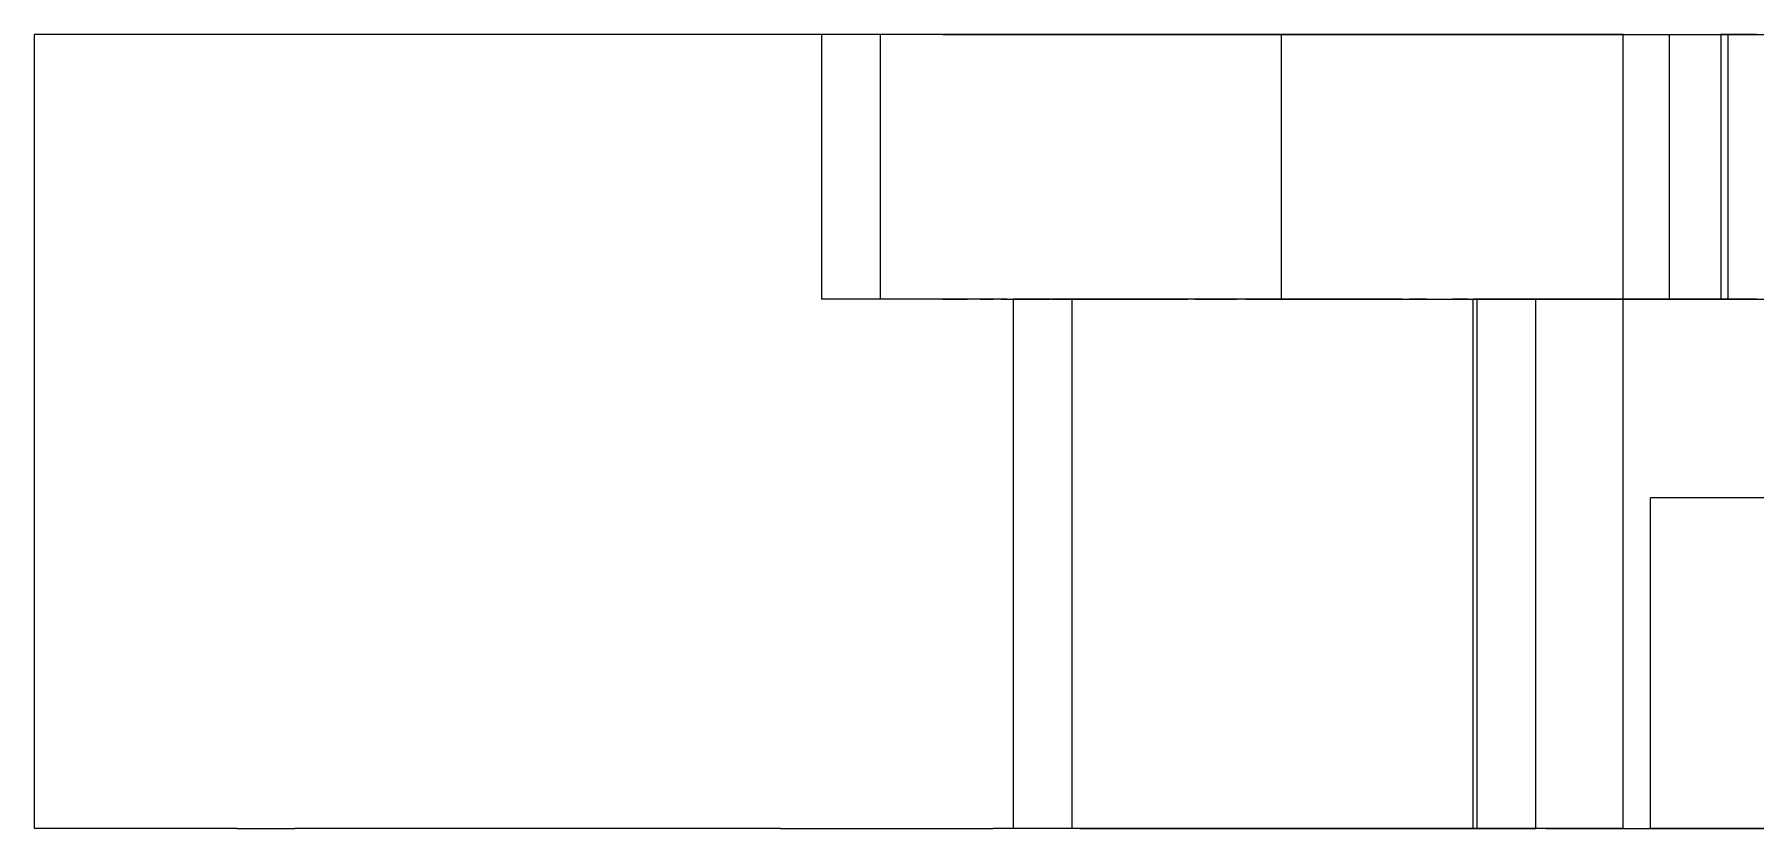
# Model space of a CAD drawing. Header units: millimetres. Extents: x -55 to 176, y -160 to 36.
# Drawn here: x 104.01 to 117, y -130 to -124 of the extents above; entities that cross this region are included whole.
import ezdxf

# ---------------------------------------------------------------- set-up
doc = ezdxf.new("R2010")
doc.units = ezdxf.units.MM
doc.layers.add('YZ', color=7, linetype='Continuous')

msp = doc.modelspace()

# ---------------------------------------------------------------- linework, layer by layer
at = {"layer": 'YZ'}
for p, q in [((104.007, -130), (104.007, -124)), ((104.062, -124), (104.007, -124)), ((104.172, -124), (104.062, -124)), ((104.337, -124), (104.172, -124)), ((104.556, -124), (104.337, -124)), ((104.83, -124), (104.556, -124)), ((105.158, -124), (104.83, -124)), ((105.538, -124), (105.158, -124)), ((105.972, -124), (105.538, -124)), ((106.458, -124), (105.972, -124)), ((106.994, -124), (106.458, -124)), ((107.582, -124), (106.994, -124)), ((108.219, -124), (107.582, -124)), ((108.905, -124), (108.219, -124)), ((109.638, -124), (108.905, -124)), ((110.418, -124), (109.638, -124)), ((109.954, -124), (109.949, -124)), ((109.949, -124), (109.949, -126)), ((109.964, -124), (109.954, -124)), ((109.979, -124), (109.964, -124)), ((109.999, -124), (109.979, -124)), ((110.024, -124), (109.999, -124)), ((110.054, -124), (110.024, -124)), ((110.089, -124), (110.054, -124)), ((110.129, -124), (110.089, -124)), ((110.174, -124), (110.129, -124)), ((110.223, -124), (110.174, -124)), ((110.277, -124), (110.223, -124)), ((110.335, -124), (110.277, -124)), ((110.398, -124), (110.335, -124)), ((110.396, -124), (110.391, -124)), ((110.391, -124), (110.391, -126)), ((110.406, -124), (110.396, -124)), ((110.465, -124), (110.398, -124)), ((110.421, -124), (110.406, -124)), ((111.243, -124), (110.418, -124)), ((110.441, -124), (110.421, -124)), ((110.466, -124), (110.441, -124)), ((110.537, -124), (110.465, -124)), ((110.496, -124), (110.466, -124)), ((110.531, -124), (110.496, -124)), ((110.571, -124), (110.531, -124)), ((110.612, -124), (110.537, -124)), ((110.616, -124), (110.571, -124)), ((110.692, -124), (110.612, -124)), ((110.665, -124), (110.616, -124)), ((110.719, -124), (110.665, -124)), ((110.776, -124), (110.692, -124)), ((110.777, -124), (110.719, -124)), ((110.863, -124), (110.776, -124)), ((110.84, -124), (110.777, -124)), ((110.907, -124), (110.84, -124)), ((110.863, -124), (110.954, -124)), ((110.979, -124), (110.907, -124)), ((110.954, -124), (111.048, -124)), ((111.055, -124), (110.979, -124)), ((111.048, -124), (111.146, -124)), ((111.134, -124), (111.055, -124)), ((111.218, -124), (111.134, -124)), ((111.146, -124), (111.246, -124)), ((111.305, -124), (111.218, -124)), ((112.112, -124), (111.243, -124)), ((111.246, -124), (111.35, -124)), ((111.396, -124), (111.305, -124)), ((111.35, -124), (111.457, -124)), ((111.396, -124), (111.49, -124)), ((111.457, -124), (111.566, -124)), ((111.49, -124), (111.588, -124)), ((111.566, -124), (111.678, -124)), ((111.588, -124), (111.689, -124)), ((111.678, -124), (111.792, -124)), ((111.689, -124), (111.792, -124)), ((111.792, -124), (111.899, -124)), ((111.792, -124), (111.909, -124)), ((111.899, -124), (112.008, -124)), ((111.909, -124), (112.027, -124)), ((112.008, -124), (112.12, -124)), ((112.027, -124), (112.147, -124)), ((113.023, -124), (112.112, -124)), ((112.12, -124), (112.234, -124)), ((112.147, -124), (112.269, -124)), ((112.234, -124), (112.351, -124)), ((112.269, -124), (112.392, -124)), ((112.351, -124), (112.469, -124)), ((112.392, -124), (112.516, -124)), ((112.469, -124), (112.589, -124)), ((112.516, -124), (112.641, -124)), ((112.589, -124), (112.711, -124)), ((112.641, -124), (112.767, -124)), ((112.711, -124), (112.834, -124)), ((112.767, -124), (112.894, -124)), ((112.834, -124), (112.958, -124)), ((112.894, -124), (113.021, -124)), ((112.958, -124), (113.083, -124)), ((113.021, -124), (113.148, -124)), ((113.976, -124), (113.023, -124)), ((113.083, -124), (113.209, -124)), ((113.148, -124), (113.275, -124)), ((113.209, -124), (113.336, -124)), ((113.275, -124), (113.402, -124)), ((113.336, -124), (113.463, -124)), ((113.402, -124), (113.529, -124)), ((113.423, -124), (113.418, -124)), ((113.418, -124), (113.418, -126)), ((113.433, -124), (113.423, -124)), ((113.448, -124), (113.433, -124)), ((113.468, -124), (113.448, -124)), ((113.463, -124), (113.59, -124)), ((113.494, -124), (113.468, -124)), ((113.524, -124), (113.494, -124)), ((113.559, -124), (113.524, -124)), ((113.529, -124), (113.655, -124)), ((113.598, -124), (113.559, -124)), ((113.59, -124), (113.717, -124)), ((113.643, -124), (113.598, -124)), ((113.692, -124), (113.643, -124)), ((113.655, -124), (113.78, -124)), ((113.746, -124), (113.692, -124)), ((113.717, -124), (113.844, -124)), ((113.805, -124), (113.746, -124)), ((113.78, -124), (113.904, -124)), ((113.867, -124), (113.805, -124)), ((113.844, -124), (113.971, -124)), ((113.935, -124), (113.867, -124)), ((113.904, -124), (114.027, -124)), ((114.006, -124), (113.935, -124)), ((113.971, -124), (114.097, -124)), ((114.969, -124), (113.976, -124)), ((114.082, -124), (114.006, -124)), ((114.027, -124), (114.149, -124)), ((114.161, -124), (114.082, -124)), ((114.097, -124), (114.222, -124)), ((114.149, -124), (114.269, -124)), ((114.245, -124), (114.161, -124)), ((114.222, -124), (114.346, -124)), ((114.332, -124), (114.245, -124)), ((114.269, -124), (114.387, -124)), ((114.423, -124), (114.332, -124)), ((114.346, -124), (114.469, -124)), ((114.387, -124), (114.503, -124)), ((114.423, -124), (114.517, -124)), ((114.469, -124), (114.591, -124)), ((114.503, -124), (114.618, -124)), ((114.517, -124), (114.615, -124)), ((114.591, -124), (114.711, -124)), ((114.615, -124), (114.716, -124)), ((114.618, -124), (114.73, -124)), ((114.711, -124), (114.829, -124)), ((114.716, -124), (114.82, -124)), ((114.73, -124), (114.839, -124)), ((114.82, -124), (114.926, -124)), ((114.829, -124), (114.946, -124)), ((114.839, -124), (114.946, -124)), ((114.926, -124), (115.036, -124)), ((114.946, -124), (115.06, -124)), ((114.946, -124), (115.049, -124)), ((116, -124), (114.969, -124)), ((115.036, -124), (115.148, -124)), ((115.049, -124), (115.15, -124)), ((115.06, -124), (115.172, -124)), ((115.148, -124), (115.262, -124)), ((115.15, -124), (115.248, -124)), ((115.172, -124), (115.281, -124)), ((115.248, -124), (115.342, -124)), ((115.262, -124), (115.378, -124)), ((115.281, -124), (115.388, -124)), ((115.433, -124), (115.342, -124)), ((115.378, -124), (115.496, -124)), ((115.388, -124), (115.491, -124)), ((115.433, -124), (115.52, -124)), ((115.491, -124), (115.592, -124)), ((115.496, -124), (115.616, -124)), ((115.52, -124), (115.604, -124)), ((115.592, -124), (115.69, -124)), ((115.604, -124), (115.683, -124)), ((115.616, -124), (115.738, -124)), ((115.683, -124), (115.759, -124)), ((115.69, -124), (115.784, -124)), ((115.738, -124), (115.861, -124)), ((115.759, -124), (115.83, -124)), ((115.784, -124), (115.875, -124)), ((115.83, -124), (115.898, -124)), ((115.861, -124), (115.985, -124)), ((115.875, -124), (115.962, -124)), ((115.898, -124), (115.961, -124)), ((115.961, -124), (116.019, -124)), ((115.962, -124), (116.046, -124)), ((115.985, -124), (116.11, -124)), ((116, -130), (116, -124)), ((116, -124), (164, -124)), ((116.019, -124), (116.073, -124)), ((116.046, -124), (116.126, -124)), ((116.073, -124), (116.122, -124)), ((116.11, -124), (116.236, -124)), ((116.122, -124), (116.167, -124)), ((116.126, -124), (116.201, -124)), ((116.167, -124), (116.207, -124)), ((116.201, -124), (116.273, -124)), ((116.207, -124), (116.242, -124)), ((116.236, -124), (116.363, -124)), ((116.242, -124), (116.272, -124)), ((116.272, -124), (116.297, -124)), ((116.273, -124), (116.34, -124)), ((116.297, -124), (116.317, -124)), ((116.317, -124), (116.332, -124)), ((116.332, -124), (116.342, -124)), ((116.34, -124), (116.403, -124)), ((116.342, -124), (116.347, -124)), ((116.347, -124), (116.347, -126)), ((116.363, -124), (116.49, -124)), ((116.403, -124), (116.461, -124)), ((116.461, -124), (116.515, -124)), ((116.49, -124), (116.617, -124)), ((116.515, -124), (116.564, -124)), ((116.564, -124), (116.609, -124)), ((116.609, -124), (116.649, -124)), ((116.617, -124), (116.745, -124)), ((116.649, -124), (116.684, -124)), ((116.684, -124), (116.714, -124)), ((116.714, -124), (116.739, -124)), ((116.741, -124), (116.736, -124)), ((116.736, -124), (116.736, -126)), ((116.739, -124), (116.759, -124)), ((116.751, -124), (116.741, -124)), ((116.745, -124), (116.872, -124)), ((116.766, -124), (116.751, -124)), ((116.759, -124), (116.774, -124)), ((116.786, -124), (116.766, -124)), ((116.774, -124), (116.784, -124)), ((116.784, -124), (116.789, -124)), ((116.811, -124), (116.786, -124)), ((116.789, -124), (116.789, -126)), ((116.841, -124), (116.811, -124)), ((116.876, -124), (116.841, -124)), ((116.872, -124), (116.998, -124)), ((116.916, -124), (116.876, -124)), ((116.961, -124), (116.916, -124)), ((117.01, -124), (116.961, -124)), ((116.998, -124), (117.124, -124)), ((109.954, -126), (109.949, -126)), ((109.964, -126), (109.954, -126)), ((109.979, -126), (109.964, -126)), ((109.999, -126), (109.979, -126)), ((110.024, -126), (109.999, -126)), ((110.054, -126), (110.024, -126)), ((110.089, -126), (110.054, -126)), ((110.129, -126), (110.089, -126)), ((110.174, -126), (110.129, -126)), ((110.223, -126), (110.174, -126)), ((110.277, -126), (110.223, -126)), ((110.335, -126), (110.277, -126)), ((110.398, -126), (110.335, -126)), ((110.396, -126), (110.391, -126)), ((110.406, -126), (110.396, -126)), ((110.465, -126), (110.398, -126)), ((110.421, -126), (110.406, -126)), ((110.441, -126), (110.421, -126)), ((110.466, -126), (110.441, -126)), ((110.537, -126), (110.465, -126)), ((110.496, -126), (110.466, -126)), ((110.531, -126), (110.496, -126)), ((110.571, -126), (110.531, -126)), ((110.612, -126), (110.537, -126)), ((110.616, -126), (110.571, -126)), ((110.692, -126), (110.612, -126)), ((110.665, -126), (110.616, -126)), ((110.719, -126), (110.665, -126)), ((110.776, -126), (110.692, -126)), ((110.777, -126), (110.719, -126)), ((110.863, -126), (110.776, -126)), ((110.84, -126), (110.777, -126)), ((110.907, -126), (110.84, -126)), ((110.863, -126), (110.954, -126)), ((110.979, -126), (110.907, -126)), ((110.954, -126), (111.048, -126)), ((111.055, -126), (110.979, -126)), ((111.146, -126), (111.048, -126)), ((111.134, -126), (111.055, -126)), ((111.218, -126), (111.134, -126)), ((111.146, -126), (111.246, -126)), ((111.305, -126), (111.218, -126)), ((111.35, -126), (111.246, -126)), ((111.305, -126), (111.396, -126)), ((111.35, -126), (111.457, -126)), ((111.49, -126), (111.396, -126)), ((111.398, -130), (111.398, -126)), ((111.401, -126), (111.398, -126)), ((111.407, -126), (111.401, -126)), ((111.415, -126), (111.407, -126)), ((111.426, -126), (111.415, -126)), ((111.44, -126), (111.426, -126)), ((111.456, -126), (111.44, -126)), ((111.475, -126), (111.456, -126)), ((111.457, -126), (111.566, -126)), ((111.497, -126), (111.475, -126)), ((111.49, -126), (111.588, -126)), ((111.521, -126), (111.497, -126)), ((111.548, -126), (111.521, -126)), ((111.578, -126), (111.548, -126)), ((111.566, -126), (111.678, -126)), ((111.61, -126), (111.578, -126)), ((111.689, -126), (111.588, -126)), ((111.644, -126), (111.61, -126)), ((111.681, -126), (111.644, -126)), ((111.792, -126), (111.678, -126)), ((111.72, -126), (111.681, -126)), ((111.689, -126), (111.792, -126)), ((111.761, -126), (111.72, -126)), ((111.805, -126), (111.761, -126)), ((111.792, -126), (111.899, -126)), ((111.792, -126), (111.909, -126)), ((111.851, -126), (111.805, -126)), ((111.84, -130), (111.84, -126)), ((111.843, -126), (111.84, -126)), ((111.849, -126), (111.843, -126)), ((111.857, -126), (111.849, -126)), ((111.898, -126), (111.851, -126)), ((111.868, -126), (111.857, -126)), ((111.882, -126), (111.868, -126)), ((111.898, -126), (111.882, -126)), ((111.917, -126), (111.898, -126)), ((111.948, -126), (111.898, -126)), ((111.899, -126), (112.008, -126)), ((111.909, -126), (112.027, -126)), ((111.939, -126), (111.917, -126)), ((111.963, -126), (111.939, -126)), ((112, -126), (111.948, -126)), ((111.99, -126), (111.963, -126)), ((112.02, -126), (111.99, -126)), ((112.053, -126), (112, -126)), ((112.12, -126), (112.008, -126)), ((112.052, -126), (112.02, -126)), ((112.027, -126), (112.147, -126)), ((112.086, -126), (112.052, -126)), ((112.108, -126), (112.053, -126)), ((112.123, -126), (112.086, -126)), ((112.165, -126), (112.108, -126)), ((112.12, -126), (112.234, -126)), ((112.162, -126), (112.123, -126)), ((112.147, -126), (112.269, -126)), ((112.203, -126), (112.162, -126)), ((112.223, -126), (112.165, -126)), ((112.247, -126), (112.203, -126)), ((112.283, -126), (112.223, -126)), ((112.351, -126), (112.234, -126)), ((112.293, -126), (112.247, -126)), ((112.269, -126), (112.392, -126)), ((112.344, -126), (112.283, -126)), ((112.34, -126), (112.293, -126)), ((112.39, -126), (112.34, -126)), ((112.407, -126), (112.344, -126)), ((112.351, -126), (112.469, -126)), ((112.442, -126), (112.39, -126)), ((112.516, -126), (112.392, -126)), ((112.47, -126), (112.407, -126)), ((112.495, -126), (112.442, -126)), ((112.469, -126), (112.589, -126)), ((112.535, -126), (112.47, -126)), ((112.55, -126), (112.495, -126)), ((112.516, -126), (112.641, -126)), ((112.601, -126), (112.535, -126)), ((112.607, -126), (112.55, -126)), ((112.589, -126), (112.711, -126)), ((112.667, -126), (112.601, -126)), ((112.665, -126), (112.607, -126)), ((112.767, -126), (112.641, -126)), ((112.725, -126), (112.665, -126)), ((112.734, -126), (112.667, -126)), ((112.834, -126), (112.711, -126)), ((112.786, -126), (112.725, -126)), ((112.802, -126), (112.734, -126)), ((112.767, -126), (112.894, -126)), ((112.849, -126), (112.786, -126)), ((112.871, -126), (112.802, -126)), ((112.834, -126), (112.958, -126)), ((112.912, -126), (112.849, -126)), ((112.94, -126), (112.871, -126)), ((112.894, -126), (113.021, -126)), ((112.977, -126), (112.912, -126)), ((113.009, -126), (112.94, -126)), ((112.958, -126), (113.083, -126)), ((113.043, -126), (112.977, -126)), ((113.078, -126), (113.009, -126)), ((113.148, -126), (113.021, -126)), ((113.109, -126), (113.043, -126)), ((113.148, -126), (113.078, -126)), ((113.209, -126), (113.083, -126)), ((113.176, -126), (113.109, -126)), ((113.148, -126), (113.217, -126)), ((113.148, -126), (113.275, -126)), ((113.244, -126), (113.176, -126)), ((113.209, -126), (113.336, -126)), ((113.217, -126), (113.287, -126)), ((113.313, -126), (113.244, -126)), ((113.275, -126), (113.402, -126)), ((113.287, -126), (113.356, -126)), ((113.382, -126), (113.313, -126)), ((113.463, -126), (113.336, -126)), ((113.356, -126), (113.425, -126)), ((113.451, -126), (113.382, -126)), ((113.529, -126), (113.402, -126)), ((113.423, -126), (113.418, -126)), ((113.433, -126), (113.423, -126)), ((113.425, -126), (113.494, -126)), ((113.448, -126), (113.433, -126)), ((113.468, -126), (113.448, -126)), ((113.52, -126), (113.451, -126)), ((113.463, -126), (113.59, -126)), ((113.494, -126), (113.468, -126)), ((113.494, -126), (113.562, -126)), ((113.524, -126), (113.494, -126)), ((113.59, -126), (113.52, -126)), ((113.559, -126), (113.524, -126)), ((113.529, -126), (113.655, -126)), ((113.598, -126), (113.559, -126)), ((113.562, -126), (113.629, -126)), ((113.59, -126), (113.66, -126)), ((113.717, -126), (113.59, -126)), ((113.643, -126), (113.598, -126)), ((113.629, -126), (113.695, -126)), ((113.692, -126), (113.643, -126)), ((113.78, -126), (113.655, -126)), ((113.66, -126), (113.729, -126)), ((113.746, -126), (113.692, -126)), ((113.695, -126), (113.761, -126)), ((113.717, -126), (113.844, -126)), ((113.729, -126), (113.798, -126)), ((113.805, -126), (113.746, -126)), ((113.761, -126), (113.826, -126)), ((113.78, -126), (113.904, -126)), ((113.798, -126), (113.867, -126)), ((113.867, -126), (113.805, -126)), ((113.826, -126), (113.889, -126)), ((113.844, -126), (113.971, -126)), ((113.867, -126), (113.936, -126)), ((113.935, -126), (113.867, -126)), ((113.889, -126), (113.952, -126)), ((114.027, -126), (113.904, -126)), ((114.006, -126), (113.935, -126)), ((113.936, -126), (114.004, -126)), ((113.952, -126), (114.013, -126)), ((114.097, -126), (113.971, -126)), ((114.004, -126), (114.071, -126)), ((114.082, -126), (114.006, -126)), ((114.013, -126), (114.073, -126)), ((114.027, -126), (114.149, -126)), ((114.071, -126), (114.137, -126)), ((114.073, -126), (114.131, -126)), ((114.161, -126), (114.082, -126)), ((114.097, -126), (114.222, -126)), ((114.131, -126), (114.188, -126)), ((114.137, -126), (114.203, -126)), ((114.269, -126), (114.149, -126)), ((114.245, -126), (114.161, -126)), ((114.188, -126), (114.243, -126)), ((114.203, -126), (114.268, -126)), ((114.222, -126), (114.346, -126)), ((114.243, -126), (114.296, -126)), ((114.332, -126), (114.245, -126)), ((114.268, -126), (114.331, -126)), ((114.269, -126), (114.387, -126)), ((114.296, -126), (114.348, -126)), ((114.331, -126), (114.394, -126)), ((114.332, -126), (114.423, -126)), ((114.346, -126), (114.469, -126)), ((114.348, -126), (114.398, -126)), ((114.503, -126), (114.387, -126)), ((114.394, -126), (114.455, -126)), ((114.398, -126), (114.445, -126)), ((114.517, -126), (114.423, -126)), ((114.445, -126), (114.491, -126)), ((114.455, -126), (114.515, -126)), ((114.469, -126), (114.591, -126)), ((114.491, -126), (114.535, -126)), ((114.503, -126), (114.618, -126)), ((114.515, -126), (114.573, -126)), ((114.517, -126), (114.615, -126)), ((114.535, -126), (114.576, -126)), ((114.573, -126), (114.63, -126)), ((114.576, -126), (114.615, -126)), ((114.591, -126), (114.711, -126)), ((114.615, -126), (114.652, -126)), ((114.615, -126), (114.716, -126)), ((114.618, -126), (114.73, -126)), ((114.63, -126), (114.685, -126)), ((114.652, -126), (114.686, -126)), ((114.685, -126), (114.738, -126)), ((114.686, -126), (114.718, -126)), ((114.829, -126), (114.711, -126)), ((114.716, -126), (114.82, -126)), ((114.718, -126), (114.748, -126)), ((114.73, -126), (114.839, -126)), ((114.738, -126), (114.79, -126)), ((114.748, -126), (114.775, -126)), ((114.775, -126), (114.799, -126)), ((114.79, -126), (114.84, -126)), ((114.799, -126), (114.821, -126)), ((114.82, -126), (114.926, -126)), ((114.821, -126), (114.84, -126)), ((114.829, -126), (114.946, -126)), ((114.839, -126), (114.946, -126)), ((114.84, -126), (114.887, -126)), ((114.84, -126), (114.856, -126)), ((114.856, -126), (114.87, -126)), ((114.868, -130), (114.868, -126)), ((114.87, -126), (114.868, -126)), ((114.876, -126), (114.87, -126)), ((114.87, -126), (114.881, -126)), ((114.884, -126), (114.876, -126)), ((114.881, -126), (114.889, -126)), ((114.895, -126), (114.884, -126)), ((114.887, -126), (114.933, -126)), ((114.889, -126), (114.895, -126)), ((114.909, -126), (114.895, -126)), ((114.895, -126), (114.898, -126)), ((114.898, -130), (114.898, -126)), ((114.925, -126), (114.909, -126)), ((114.945, -126), (114.925, -126)), ((115.036, -126), (114.926, -126)), ((114.933, -126), (114.977, -126)), ((114.966, -126), (114.945, -126)), ((114.946, -126), (115.06, -126)), ((114.946, -126), (115.049, -126)), ((114.991, -126), (114.966, -126)), ((114.977, -126), (115.018, -126)), ((115.018, -126), (114.991, -126)), ((115.047, -126), (115.018, -126)), ((115.018, -126), (115.057, -126)), ((115.036, -126), (115.148, -126)), ((115.079, -126), (115.047, -126)), ((115.15, -126), (115.049, -126)), ((115.057, -126), (115.094, -126)), ((115.172, -126), (115.06, -126)), ((115.114, -126), (115.079, -126)), ((115.094, -126), (115.128, -126)), ((115.15, -126), (115.114, -126)), ((115.128, -126), (115.16, -126)), ((115.148, -126), (115.262, -126)), ((115.189, -126), (115.15, -126)), ((115.15, -126), (115.248, -126)), ((115.16, -126), (115.19, -126)), ((115.172, -126), (115.281, -126)), ((115.231, -126), (115.189, -126)), ((115.19, -126), (115.217, -126)), ((115.217, -126), (115.241, -126)), ((115.274, -126), (115.231, -126)), ((115.241, -126), (115.263, -126)), ((115.248, -126), (115.342, -126)), ((115.378, -126), (115.262, -126)), ((115.263, -126), (115.282, -126)), ((115.32, -126), (115.274, -126)), ((115.388, -126), (115.281, -126)), ((115.282, -126), (115.298, -126)), ((115.298, -126), (115.312, -126)), ((115.312, -126), (115.323, -126)), ((115.368, -126), (115.32, -126)), ((115.323, -126), (115.331, -126)), ((115.331, -126), (115.337, -126)), ((115.337, -126), (115.34, -126)), ((115.34, -130), (115.34, -126)), ((115.342, -126), (115.433, -126)), ((115.417, -126), (115.368, -126)), ((115.378, -126), (115.496, -126)), ((115.388, -126), (115.491, -126)), ((115.469, -126), (115.417, -126)), ((115.433, -126), (115.52, -126)), ((115.522, -126), (115.469, -126)), ((115.491, -126), (115.592, -126)), ((115.496, -126), (115.616, -126)), ((115.52, -126), (115.604, -126)), ((115.577, -126), (115.522, -126)), ((115.634, -126), (115.577, -126)), ((115.592, -126), (115.69, -126)), ((115.604, -126), (115.683, -126)), ((115.616, -126), (115.738, -126)), ((115.693, -126), (115.634, -126)), ((115.683, -126), (115.759, -126)), ((115.69, -126), (115.784, -126)), ((115.752, -126), (115.693, -126)), ((115.861, -126), (115.738, -126)), ((115.814, -126), (115.752, -126)), ((115.759, -126), (115.83, -126)), ((115.784, -126), (115.875, -126)), ((115.876, -126), (115.814, -126)), ((115.83, -126), (115.898, -126)), ((115.861, -126), (115.985, -126)), ((115.875, -126), (115.962, -126)), ((115.94, -126), (115.876, -126)), ((115.898, -126), (115.961, -126)), ((116.004, -126), (115.94, -126)), ((115.961, -126), (116.019, -126)), ((115.962, -126), (116.046, -126)), ((115.985, -126), (116.11, -126)), ((116.07, -126), (116.004, -126)), ((116.019, -126), (116.073, -126)), ((116.046, -126), (116.126, -126)), ((116.136, -126), (116.07, -126)), ((116.073, -126), (116.122, -126)), ((116.11, -126), (116.236, -126)), ((116.122, -126), (116.167, -126)), ((116.126, -126), (116.201, -126)), ((116.204, -126), (116.136, -126)), ((116.167, -126), (116.207, -126)), ((116.201, -126), (116.273, -126)), ((116.272, -126), (116.204, -126)), ((116.207, -126), (116.242, -126)), ((116.236, -126), (116.363, -126)), ((116.242, -126), (116.272, -126)), ((116.34, -126), (116.272, -126)), ((116.272, -126), (116.297, -126)), ((116.273, -126), (116.34, -126)), ((116.297, -126), (116.317, -126)), ((116.317, -126), (116.332, -126)), ((116.332, -126), (116.342, -126)), ((116.409, -126), (116.34, -126)), ((116.34, -126), (116.403, -126)), ((116.342, -126), (116.347, -126)), ((116.49, -126), (116.363, -126)), ((116.403, -126), (116.461, -126)), ((116.478, -126), (116.409, -126)), ((116.461, -126), (116.515, -126)), ((116.548, -126), (116.478, -126)), ((116.49, -126), (116.617, -126)), ((116.515, -126), (116.564, -126)), ((116.617, -126), (116.548, -126)), ((116.564, -126), (116.609, -126)), ((116.609, -126), (116.649, -126)), ((116.617, -126), (116.687, -126)), ((116.745, -126), (116.617, -126)), ((116.649, -126), (116.684, -126)), ((116.684, -126), (116.714, -126)), ((116.687, -126), (116.756, -126)), ((116.714, -126), (116.739, -126)), ((116.741, -126), (116.736, -126)), ((116.739, -126), (116.759, -126)), ((116.751, -126), (116.741, -126)), ((116.745, -126), (116.872, -126)), ((116.766, -126), (116.751, -126)), ((116.756, -126), (116.826, -126)), ((116.759, -126), (116.774, -126)), ((116.786, -126), (116.766, -126)), ((116.774, -126), (116.784, -126)), ((116.784, -126), (116.789, -126)), ((116.811, -126), (116.786, -126)), ((116.841, -126), (116.811, -126)), ((116.826, -126), (116.895, -126)), ((116.876, -126), (116.841, -126)), ((116.872, -126), (116.998, -126)), ((116.916, -126), (116.876, -126)), ((116.895, -126), (116.963, -126)), ((116.961, -126), (116.916, -126)), ((117.01, -126), (116.961, -126)), ((116.963, -126), (117.031, -126)), ((116.998, -126), (117.124, -126)), ((116.205, -130), (116.205, -127.5)), ((116.242, -127.5), (116.205, -127.5)), ((116.318, -127.5), (116.242, -127.5)), ((116.43, -127.5), (116.318, -127.5)), ((116.58, -127.5), (116.43, -127.5)), ((116.767, -127.5), (116.58, -127.5)), ((116.991, -127.5), (116.767, -127.5)), ((117.251, -127.5), (116.991, -127.5)), ((104.062, -130), (104.007, -130)), ((104.172, -130), (104.062, -130)), ((104.337, -130), (104.172, -130)), ((104.556, -130), (104.337, -130)), ((104.83, -130), (104.556, -130)), ((105.158, -130), (104.83, -130)), ((105.538, -130), (105.158, -130)), ((105.538, -130), (105.972, -130)), ((106.458, -130), (105.972, -130)), ((106.994, -130), (106.458, -130)), ((107.582, -130), (106.994, -130)), ((108.219, -130), (107.582, -130)), ((108.905, -130), (108.219, -130)), ((109.638, -130), (108.905, -130)), ((109.638, -130), (110.418, -130)), ((110.418, -130), (111.243, -130)), ((112.112, -130), (111.243, -130)), ((111.401, -130), (111.398, -130)), ((111.407, -130), (111.401, -130)), ((111.415, -130), (111.407, -130)), ((111.426, -130), (111.415, -130)), ((111.44, -130), (111.426, -130)), ((111.456, -130), (111.44, -130)), ((111.475, -130), (111.456, -130)), ((111.497, -130), (111.475, -130)), ((111.521, -130), (111.497, -130)), ((111.548, -130), (111.521, -130)), ((111.578, -130), (111.548, -130)), ((111.61, -130), (111.578, -130)), ((111.644, -130), (111.61, -130)), ((111.681, -130), (111.644, -130)), ((111.72, -130), (111.681, -130)), ((111.761, -130), (111.72, -130)), ((111.805, -130), (111.761, -130)), ((111.851, -130), (111.805, -130)), ((111.843, -130), (111.84, -130)), ((111.849, -130), (111.843, -130)), ((111.857, -130), (111.849, -130)), ((111.898, -130), (111.851, -130)), ((111.868, -130), (111.857, -130)), ((111.882, -130), (111.868, -130)), ((111.898, -130), (111.882, -130)), ((111.917, -130), (111.898, -130)), ((111.898, -130), (111.948, -130)), ((111.939, -130), (111.917, -130)), ((111.963, -130), (111.939, -130)), ((111.948, -130), (112, -130)), ((111.99, -130), (111.963, -130)), ((112.02, -130), (111.99, -130)), ((112, -130), (112.053, -130)), ((112.052, -130), (112.02, -130)), ((112.086, -130), (112.052, -130)), ((112.053, -130), (112.108, -130)), ((112.123, -130), (112.086, -130)), ((112.108, -130), (112.165, -130)), ((113.023, -130), (112.112, -130)), ((112.162, -130), (112.123, -130)), ((112.203, -130), (112.162, -130)), ((112.165, -130), (112.223, -130)), ((112.247, -130), (112.203, -130)), ((112.223, -130), (112.283, -130)), ((112.293, -130), (112.247, -130)), ((112.283, -130), (112.344, -130)), ((112.34, -130), (112.293, -130)), ((112.39, -130), (112.34, -130)), ((112.344, -130), (112.407, -130)), ((112.39, -130), (112.442, -130)), ((112.407, -130), (112.47, -130)), ((112.442, -130), (112.495, -130)), ((112.47, -130), (112.535, -130)), ((112.495, -130), (112.55, -130)), ((112.535, -130), (112.601, -130)), ((112.55, -130), (112.607, -130)), ((112.601, -130), (112.667, -130)), ((112.607, -130), (112.665, -130)), ((112.665, -130), (112.725, -130)), ((112.667, -130), (112.734, -130)), ((112.725, -130), (112.786, -130)), ((112.734, -130), (112.802, -130)), ((112.786, -130), (112.849, -130)), ((112.802, -130), (112.871, -130)), ((112.849, -130), (112.912, -130)), ((112.871, -130), (112.94, -130)), ((112.912, -130), (112.977, -130)), ((112.94, -130), (113.009, -130)), ((112.977, -130), (113.043, -130)), ((113.009, -130), (113.078, -130)), ((113.976, -130), (113.023, -130)), ((113.043, -130), (113.109, -130)), ((113.078, -130), (113.148, -130)), ((113.109, -130), (113.176, -130)), ((113.148, -130), (113.217, -130)), ((113.176, -130), (113.244, -130)), ((113.217, -130), (113.287, -130)), ((113.244, -130), (113.313, -130)), ((113.287, -130), (113.356, -130)), ((113.313, -130), (113.382, -130)), ((113.356, -130), (113.425, -130)), ((113.382, -130), (113.451, -130)), ((113.425, -130), (113.494, -130)), ((113.451, -130), (113.52, -130)), ((113.494, -130), (113.562, -130)), ((113.52, -130), (113.59, -130)), ((113.562, -130), (113.629, -130)), ((113.59, -130), (113.66, -130)), ((113.629, -130), (113.695, -130)), ((113.66, -130), (113.729, -130)), ((113.695, -130), (113.761, -130)), ((113.729, -130), (113.798, -130)), ((113.761, -130), (113.826, -130)), ((113.798, -130), (113.867, -130)), ((113.826, -130), (113.889, -130)), ((113.867, -130), (113.936, -130)), ((113.889, -130), (113.952, -130)), ((113.936, -130), (114.004, -130)), ((113.952, -130), (114.013, -130)), ((114.969, -130), (113.976, -130)), ((114.004, -130), (114.071, -130)), ((114.013, -130), (114.073, -130)), ((114.071, -130), (114.137, -130)), ((114.073, -130), (114.131, -130)), ((114.131, -130), (114.188, -130)), ((114.137, -130), (114.203, -130)), ((114.188, -130), (114.243, -130)), ((114.203, -130), (114.268, -130)), ((114.243, -130), (114.296, -130)), ((114.268, -130), (114.331, -130)), ((114.296, -130), (114.348, -130)), ((114.331, -130), (114.394, -130)), ((114.348, -130), (114.398, -130)), ((114.394, -130), (114.455, -130)), ((114.398, -130), (114.445, -130)), ((114.445, -130), (114.491, -130)), ((114.455, -130), (114.515, -130)), ((114.491, -130), (114.535, -130)), ((114.515, -130), (114.573, -130)), ((114.535, -130), (114.576, -130)), ((114.573, -130), (114.63, -130)), ((114.576, -130), (114.615, -130)), ((114.615, -130), (114.652, -130)), ((114.685, -130), (114.63, -130)), ((114.652, -130), (114.686, -130)), ((114.738, -130), (114.685, -130)), ((114.686, -130), (114.718, -130)), ((114.718, -130), (114.748, -130)), ((114.738, -130), (114.79, -130)), ((114.748, -130), (114.775, -130)), ((114.775, -130), (114.799, -130)), ((114.79, -130), (114.84, -130)), ((114.799, -130), (114.821, -130)), ((114.821, -130), (114.84, -130)), ((114.84, -130), (114.887, -130)), ((114.84, -130), (114.856, -130)), ((114.856, -130), (114.87, -130)), ((114.87, -130), (114.868, -130)), ((114.876, -130), (114.87, -130)), ((114.87, -130), (114.881, -130)), ((114.884, -130), (114.876, -130)), ((114.881, -130), (114.889, -130)), ((114.895, -130), (114.884, -130)), ((114.887, -130), (114.933, -130)), ((114.889, -130), (114.895, -130)), ((114.909, -130), (114.895, -130)), ((114.895, -130), (114.898, -130)), ((114.925, -130), (114.909, -130)), ((114.945, -130), (114.925, -130)), ((114.933, -130), (114.977, -130)), ((114.966, -130), (114.945, -130)), ((114.991, -130), (114.966, -130)), ((116, -130), (114.969, -130)), ((114.977, -130), (115.018, -130)), ((115.018, -130), (114.991, -130)), ((115.047, -130), (115.018, -130)), ((115.018, -130), (115.057, -130)), ((115.079, -130), (115.047, -130)), ((115.057, -130), (115.094, -130)), ((115.114, -130), (115.079, -130)), ((115.094, -130), (115.128, -130)), ((115.15, -130), (115.114, -130)), ((115.128, -130), (115.16, -130)), ((115.189, -130), (115.15, -130)), ((115.16, -130), (115.19, -130)), ((115.231, -130), (115.189, -130)), ((115.19, -130), (115.217, -130)), ((115.217, -130), (115.241, -130)), ((115.274, -130), (115.231, -130)), ((115.241, -130), (115.263, -130)), ((115.263, -130), (115.282, -130)), ((115.32, -130), (115.274, -130)), ((115.282, -130), (115.298, -130)), ((115.298, -130), (115.312, -130)), ((115.312, -130), (115.323, -130)), ((115.368, -130), (115.32, -130)), ((115.323, -130), (115.331, -130)), ((115.331, -130), (115.337, -130)), ((115.337, -130), (115.34, -130)), ((115.417, -130), (115.368, -130)), ((115.417, -130), (115.469, -130)), ((115.469, -130), (115.522, -130)), ((115.522, -130), (115.577, -130)), ((115.577, -130), (115.634, -130)), ((115.634, -130), (115.693, -130)), ((115.693, -130), (115.752, -130)), ((115.752, -130), (115.814, -130)), ((115.814, -130), (115.876, -130)), ((115.876, -130), (115.94, -130)), ((115.94, -130), (116.004, -130)), ((116, -130), (164, -130)), ((116.004, -130), (116.07, -130)), ((116.07, -130), (116.136, -130)), ((116.136, -130), (116.204, -130)), ((116.204, -130), (116.272, -130)), ((116.242, -130), (116.205, -130)), ((116.318, -130), (116.242, -130)), ((116.272, -130), (116.34, -130)), ((116.43, -130), (116.318, -130)), ((116.34, -130), (116.409, -130)), ((116.409, -130), (116.478, -130)), ((116.58, -130), (116.43, -130)), ((116.478, -130), (116.548, -130)), ((116.548, -130), (116.617, -130)), ((116.767, -130), (116.58, -130)), ((116.617, -130), (116.687, -130)), ((116.687, -130), (116.756, -130)), ((116.756, -130), (116.826, -130)), ((116.991, -130), (116.767, -130)), ((116.826, -130), (116.895, -130)), ((116.895, -130), (116.963, -130)), ((116.963, -130), (117.031, -130)), ((117.251, -130), (116.991, -130))]:
    msp.add_line(p, q, dxfattribs=at)

doc.saveas('drawing.dxf')
